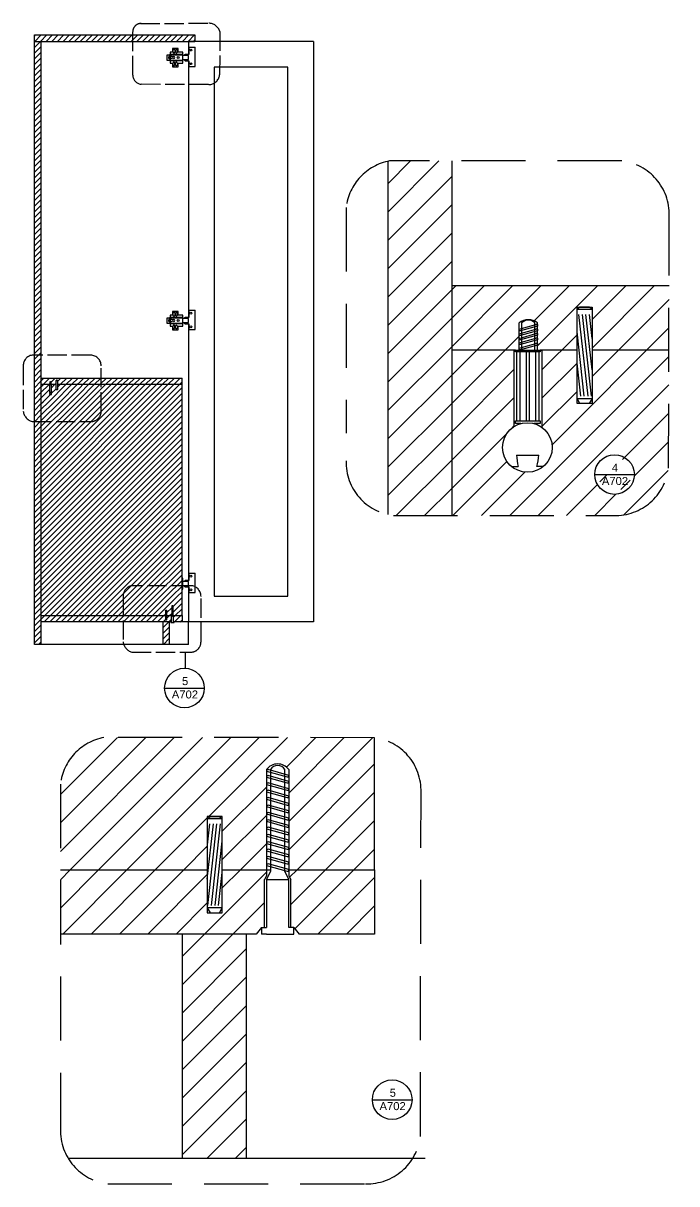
# Model space of a CAD drawing. Header units: inches. Extents: x 10 to 2647, y 15 to 1045.
# Drawn here: x 2443.7 to 2647.4, y 67.8 to 429.6 of the extents above; entities that cross this region are included whole.
import ezdxf

# ---------------------------------------------------------------- set-up
doc = ezdxf.new("R2010")
doc.units = ezdxf.units.IN
doc.header["$MEASUREMENT"] = 0
doc.linetypes.add('ACAD_ISO02W100', pattern=[15, 12, -3])
doc.linetypes.add('DASHEDX2', pattern=[1.5, 1, -0.5])
doc.styles.get("Standard").update_dxf_attribs({"font": 'Arial.ttf'})
pattern_1 = [(45, (24.66198128565202, 64.24517906175151), (-0.8838834764831843, 0.8838834764831844), [])]
pattern_2 = [(45, (1287.713551641406, 11.48157477245592), (-4.419417382415921, 4.419417382415922), [])]

msp = doc.modelspace()

# ---------------------------------------------------------------- hatches: boundary and pattern name
h = msp.add_hatch()
h.set_pattern_fill('ANSI31', color=252, scale=10)
h.set_pattern_definition(pattern_1)
h.paths.add_polyline_path([(2480.252490585716, 425.9441604634805), (2447.226431833968, 425.9441604634805), (2447.226431833968, 423.9441604634805), (2480.252490585716, 423.9441604634805)])
h = msp.add_hatch()
h.set_pattern_fill('ANSI31', color=252, scale=10)
h.set_pattern_definition(pattern_1)
h.paths.add_polyline_path([(2449.226431833968, 423.9441604634805), (2447.226431833968, 423.9441604634805), (2447.226431833968, 321.6170214257106), (2449.226431833968, 321.6170214257106)])
h = msp.add_hatch()
h.set_pattern_fill('ANSI31', color=252, scale=10)
h.set_pattern_definition(pattern_1)
h.paths.add_polyline_path([(2497.226431833968, 425.9441604634805), (2480.252490585716, 425.9441604634805), (2480.252490585716, 423.9441604634805), (2497.226431833968, 423.9441604634805)])
h = msp.add_hatch()
h.set_pattern_fill('ANSI31', color=8, scale=50)
h.set_pattern_definition(pattern_2)
h.paths.add_polyline_path([(2577.381968051649, 386.6712314282362), (2557.937887240554, 386.671231428236, 0.008478391535451449), (2557.381968051649, 386.5587407122927), (2557.381968051649, 276.443893577033, 0.02660664862851654), (2559.135133213053, 276.1430119222272), (2577.381968051649, 276.1430119222272)])
h = msp.add_hatch()
h.set_pattern_fill('ANSI31', color=8, scale=50)
h.set_pattern_definition(pattern_2)
edge = h.paths.add_edge_path()
edge.add_line((2577.381968051649, 327.716044582951), (2597.151366385797, 327.7160445829509))
edge.add_line((2597.151366385797, 327.7160445829509), (2598.257882795745, 327.7160445829509))
edge.add_line((2598.257882795745, 327.7160445829509), (2598.257882795745, 329.443407982371))
edge.add_line((2598.257882795745, 329.443407982371), (2598.257882261399, 329.443407982371))
edge.add_line((2598.257882261399, 329.443407982371), (2598.257882261399, 329.9419117720677))
edge.add_line((2598.257882261399, 329.9419117720677), (2598.257882341312, 330.8731592515474))
edge.add_line((2598.257882341312, 330.8731592515474), (2598.257882261405, 330.8731592515474))
edge.add_line((2598.257882261405, 330.8731592515474), (2598.257882261405, 331.3716630412451))
edge.add_line((2598.257882261405, 331.3716630412451), (2598.257882363018, 332.2839118589459))
edge.add_line((2598.257882363018, 332.2839118589459), (2598.257882261411, 332.2839118589459))
edge.add_line((2598.257882261411, 332.2839118589459), (2598.257882261411, 332.7824156486436))
edge.add_line((2598.257882261411, 332.7824156486436), (2598.257882405299, 333.6943209877123))
edge.add_line((2598.257882405299, 333.6943209877123), (2598.257882261417, 333.6943209877123))
edge.add_line((2598.257882261417, 333.6943209877123), (2598.257882261417, 334.19282477741))
edge.add_line((2598.257882261417, 334.19282477741), (2598.257882795745, 336.1688117531939))
edge.add_arc((2601.178492827235, 332.3844520654253), 4.78030764725963, 53.279820098707376, 127.65945336034949, ccw=False)
edge.add_line((2604.036674621221, 336.2161798786942), (2604.036674621221, 327.7160445829509))
edge.add_line((2604.036674621221, 327.7160445829509), (2604.887138445862, 327.7160445829509))
edge.add_line((2604.887138445862, 327.7160445829509), (2605.387138445862, 327.7160445829509))
edge.add_line((2605.387138445862, 327.7160445829509), (2616.36355140038, 327.7160445829509))
edge.add_line((2616.36355140038, 327.7160445829509), (2616.36355140038, 341.1073947004367))
edge.add_line((2616.36355140038, 341.1073947004367), (2621.060012405631, 341.1073947004367))
edge.add_line((2621.060012405631, 341.1073947004367), (2621.060012405631, 311.1073947004368))
edge.add_line((2621.060012405631, 311.1073947004368), (2616.36355140038, 311.1073947004368))
edge.add_line((2616.36355140038, 311.1073947004368), (2616.36355140038, 327.7160445829509))
edge.add_line((2616.36355140038, 327.7160445829509), (2605.387138445862, 327.7160445829509))
edge.add_line((2605.387138445862, 327.7160445829509), (2605.387138445862, 303.6366767352702))
edge.add_arc((2600.884733453967, 297.3507088675328), 7.732078811372084, 3.979039320256561e-13, 54.387383200875206, ccw=False)
edge.add_arc((2600.884733453967, 297.3507088675329), 7.732078811372048, -180, 0, ccw=False)
edge.add_arc((2600.884733453967, 297.3507088675329), 7.732078811372048, 123.19614847157669, 180, ccw=False)
edge.add_line((2596.651366385797, 303.8209210751352), (2596.651366385797, 327.7160445829509))
edge.add_line((2596.651366385797, 327.7160445829509), (2577.381968051649, 327.716044582951))
edge.add_line((2577.381968051649, 327.716044582951), (2577.381968051649, 276.1430119222272))
edge.add_line((2577.381968051649, 276.1430119222272), (2628.735926735082, 276.1430119222272))
edge.add_arc((2628.256179881531, 292.8617990131262), 16.72566886059584, 271.6436556705532, 353.3098871738006)
edge.add_line((2644.867959780648, 290.913269460465), (2645.030636881295, 347.716044582951))
edge.add_arc((2618.869915236755, -7694.798602490555), 8042.557194807436, 89.8136287319856, 90.18637126801443)
edge.add_line((2592.709193592215, 347.716044582951), (2577.381968051649, 347.716044582951))
edge.add_line((2577.381968051649, 347.716044582951), (2577.381968051649, 327.716044582951))
edge = h.paths.add_edge_path(flags=16)
edge.add_line((2634.227034718598, 288.8910708700718), (2621.863604232307, 288.8910708700718))
edge.add_arc((2628.045319475452, 288.9092774809693), 6.181742054470862, 180.1687491102995, 359.8312508897005)
h.paths.add_polyline_path([(2623.479451085096, 284.2942588228884), (2632.8808835544, 284.2942588228884), (2632.8808835544, 293.612341909028), (2623.479451085096, 293.612341909028)], flags=16)
h = msp.add_hatch()
h.set_pattern_fill('ANSI31', color=252, scale=10)
h.set_pattern_definition(pattern_1)
h.paths.add_polyline_path([(2449.226431833968, 321.6170214257106), (2447.226431833968, 321.6170214257106), (2447.226431833968, 311.5725717962379), (2449.226431833968, 311.5725717962379)])
h = msp.add_hatch()
h.set_pattern_fill('ANSI31', color=252, scale=10)
h.set_pattern_definition(pattern_1)
h.paths.add_polyline_path([(2461.415399438613, 318.9441593725289), (2449.226431833968, 318.9441593725289), (2449.226431833968, 316.9441593725289), (2452.019909779281, 316.9441593725289), (2452.019909779281, 317.7909994971681, -0.4275639803817677), (2452.432444789109, 317.7909994971686), (2452.432444789109, 316.9441593725289), (2452.600110662745, 316.9441593725289), (2453.950583148362, 316.9441593725289), (2453.950583148362, 318.214907495336), (2454.040910922701, 318.2832943842775), (2454.420229248887, 318.2832943842775), (2454.420229248887, 316.9441593725289), (2461.415399438613, 316.9441593725289)])
h = msp.add_hatch()
h.set_pattern_fill('ANSI31', color=252, scale=10)
h.set_pattern_definition(pattern_1)
h.paths.add_polyline_path([(2493.226431833968, 318.9441593725289), (2461.415399438613, 318.9441593725289), (2461.415399438613, 316.9441593725289), (2489.987529678636, 316.9441593725289), (2493.226431833968, 316.9441593725289)])
h = msp.add_hatch()
h.set_pattern_fill('ANSI31', color=252, scale=10)
h.set_pattern_definition(pattern_1)
h.paths.add_polyline_path([(2493.226431833968, 316.9441593725289), (2489.987529678636, 316.9441593725289), (2461.415399438613, 316.9441593725289), (2461.415399438613, 311.5725717962379), (2449.226431833968, 311.5725717962379), (2449.226431833968, 244.9441604634804), (2454.006980909128, 244.9441604634804), (2476.157256888573, 244.9441604634804), (2476.157256888573, 250.9441604634804), (2493.226431833968, 250.9441604634804)])
h = msp.add_hatch()
h.set_pattern_fill('ANSI31', color=252, scale=10)
h.set_pattern_definition(pattern_1)
h.paths.add_polyline_path([(2461.415399438613, 316.9441593725289), (2454.420229248887, 316.9441593725289), (2454.420229248887, 315.4330941346683), (2454.329096613002, 315.2832943842775), (2454.040910922701, 315.2832943842775), (2453.950583148362, 315.4330941346683), (2453.950583148362, 316.9441593725289), (2452.600110662745, 316.9441593725289), (2452.600110662745, 316.8875562408724), (2452.563003968542, 314.7406194433124), (2452.600110662745, 314.7406194433124), (2452.600110662745, 314.6539447575074), (2452.394177512811, 314.6539447575074), (2452.394177512811, 314.1369943905806), (2452.509366291848, 314.1369943905806), (2452.509366291848, 313.907625800987), (2451.918860512766, 313.907625800987), (2451.918860512766, 314.1369943905806), (2452.03239630089, 314.1369943905806), (2452.03239630089, 314.6539447575074), (2451.826533456739, 314.6539447575074), (2451.826533456739, 314.7406194433124), (2451.861635362776, 316.8875562408724), (2451.826533456739, 316.8875562408724), (2449.226431833968, 316.9441593725289), (2449.226431833968, 311.5725717962379), (2461.415399438613, 311.5725717962379)])
h = msp.add_hatch()
h.set_pattern_fill('ANSI31', color=252, scale=10)
h.set_pattern_definition(pattern_1)
h.paths.add_polyline_path([(2449.226431833968, 311.5725717962379), (2447.226431833968, 311.5725717962379), (2447.226431833968, 242.9441604634804), (2447.226431833968, 235.9441604634804), (2449.226431833968, 235.9441604634804)])
h = msp.add_hatch()
h.set_pattern_fill('ANSI31', color=252, scale=10)
h.set_pattern_definition(pattern_1)
h.paths.add_polyline_path([(2488.008681972905, 246.5391852215662), (2488.09981460879, 246.6075721105077), (2488.47832807343, 246.6075721105077), (2488.47832807343, 244.9441604634804), (2489.982224217269, 244.9441604634804), (2489.982224217269, 247.869418624946, -0.5826216680665457), (2490.423805123553, 247.8694186249468), (2490.423683474209, 244.9441604634804), (2493.226431833968, 244.9441604634804), (2493.226431833968, 250.9441604634804), (2476.157256888573, 250.9441604634804), (2476.157256888573, 244.9441604634804), (2488.008681972905, 244.9441604634804)])
h = msp.add_hatch()
h.set_pattern_fill('ANSI31', color=252, scale=10)
h.set_pattern_definition(pattern_1)
h.paths.add_polyline_path([(2490.552136976534, 242.9441604634804), (2490.711660528216, 242.9441604634804), (2493.226431833968, 242.9441604634804), (2493.226431833968, 244.9441604634804), (2490.423683474209, 244.9441604634804), (2490.423673391635, 244.7017084174634), (2490.552136976534, 244.4394259880485)])
h.paths.add_polyline_path([(2489.854235894886, 242.9441604634804), (2489.854235894886, 244.4394259880485), (2489.982224217269, 244.7017084174634), (2489.982224217269, 244.9441604634804), (2489.854235894886, 244.9441604634804), (2488.47832807343, 244.9441604634804), (2488.47832807343, 243.7573718608985), (2488.388000299091, 243.6075721105077), (2488.09981460879, 243.6075721105077), (2488.008681972905, 243.7573718608985), (2488.008681972905, 244.9441604634804), (2476.157256888573, 244.9441604634804), (2476.157256888573, 242.9441604634804)])
h.paths.add_polyline_path([(2476.157256888573, 242.9441604634804), (2476.157256888573, 244.9441604634804), (2454.006980909128, 244.9441604634804), (2449.226431833968, 244.9441604634804), (2449.226431833968, 242.9441604634804), (2453.878527406804, 242.9441604634804)])
h = msp.add_hatch()
h.set_pattern_fill('ANSI31', color=252, scale=10)
h.set_pattern_definition(pattern_1)
h.paths.add_polyline_path([(2489.226427515133, 242.9441604634804), (2487.226427515133, 242.9441604634804), (2487.226427515133, 235.9441604634804), (2489.226427515133, 235.9441604634804)])
h = msp.add_hatch()
h.set_pattern_fill('ANSI31', color=8, scale=50)
h.set_pattern_definition(pattern_2)
h.paths.add_polyline_path([(2501.077201941153, 181.6204372191842), (2501.077201941153, 182.3043061085992), (2505.773662946404, 182.3043061085992), (2505.773662946404, 165.670189638327), (2519.532741274743, 165.670189638327), (2519.53274132355, 167.0411205148345), (2519.532741160961, 167.0411205597489), (2519.532741160961, 167.5396243494493), (2519.532742387405, 196.9236853184335, -0.5055084560457695), (2526.5116122932, 196.9236863853855), (2526.511612357086, 195.1291861426791), (2526.511753203885, 195.1291472346307), (2526.511753203885, 194.6306434449298), (2526.511746994413, 193.2625357969086), (2526.511753203885, 193.2625340815808), (2526.511753203885, 192.7640302918813), (2526.511744533165, 190.9694731358929), (2526.511753203885, 190.9694707406607), (2526.511753203885, 190.4709669509644), (2526.511743787253, 188.6765602729313), (2526.511753203885, 188.6765576716458), (2526.511753203885, 188.1780538819499), (2526.511742898238, 186.383346905696), (2526.511753203885, 186.3833440588256), (2526.511753203885, 185.8848402691297), (2526.511741828051, 184.0904555997279), (2526.511753203885, 184.0904524572248), (2526.511753203885, 183.5919486675253), (2526.511740504962, 181.7972423524041), (2526.511753203885, 181.797238844406), (2526.511753203885, 181.2987350547051), (2526.51173884037, 179.5045014825339), (2526.511753203885, 179.5044975147026), (2526.511753203885, 179.0059937250067), (2526.511736662267, 177.2110952646758), (2526.511753203885, 177.2110906951571), (2526.511753203885, 176.7125869054567), (2526.511733716405, 174.9178824656325), (2526.511753203885, 174.9178770823378), (2526.511753203885, 174.4193732926374), (2526.511729490443, 172.6246485527949), (2526.511753203885, 172.6246420021048), (2526.511753203885, 172.1261382124035), (2526.511722929674, 170.3317158287369), (2526.511753203885, 170.3317074656753), (2526.511753203885, 169.8332036759744), (2526.511711324212, 168.038119008392), (2526.511753203885, 168.0381074393941), (2526.511753203885, 167.5396036496978), (2526.511685355726, 165.7451046694763), (2526.511751977437, 165.7450862656447), (2526.511751977437, 165.670189638327), (2553.254700551778, 165.670189638327), (2553.254700551778, 206.8804514100528), (2468.872665875177, 206.9197825848428, 0.3289864953921473), (2455.299670757267, 192.4210088361181), (2455.299670389278, 165.670189638327), (2501.077201941153, 165.670189638327)])
h = msp.add_hatch()
h.set_pattern_fill('ANSI31', color=8, scale=50)
h.set_pattern_definition(pattern_2)
h.paths.add_polyline_path([(2513.254657363425, 145.6701896383266), (2493.254657363425, 145.6701896383266), (2493.254657363425, 75.67018963832703), (2513.254657363425, 75.67018963832703)])
h.paths.add_polyline_path([(2501.077201941153, 165.670189638327), (2455.299670389278, 165.670189638327), (2455.299670114155, 145.6701896383267), (2516.328427197138, 145.6701896383266), (2517.937366105946, 147.6711029361173), (2518.937366105946, 147.6711029361173), (2518.937367199768, 162.6237589759835), (2519.532741209723, 163.8438401430373), (2519.532741274743, 165.670189638327), (2505.773662946404, 165.670189638327), (2505.773662946404, 152.3043061085991), (2501.077201941153, 152.3043061085991)])
h.paths.add_polyline_path([(2553.254700551778, 165.670189638327), (2526.511751977437, 165.670189638327), (2526.511751977437, 165.2465824759475), (2526.511613470882, 163.8438404310736), (2527.106986940637, 162.6237603710339), (2527.106986940637, 147.6711029361172), (2528.10698749426, 147.6711029361173), (2529.715926403068, 145.6701896383266), (2553.254700551778, 145.670189638327)])

# ---------------------------------------------------------------- linework, layer by layer
at = {"color": 2}
for p, q in [((2447.226431833968, 235.9441604634804), (2447.226431833968, 425.9441604634805)), ((2447.226431833968, 425.9441604634805), (2497.226431833968, 425.9441604634805)), ((2447.226431833968, 423.9441604634805), (2497.226431833968, 423.9441604634805)), ((2447.226431833968, 242.9441604634804), (2447.226431833968, 423.9441604634805)), ((2449.226431833968, 423.9441604634805), (2449.226431833968, 235.9441604634804)), ((2495.226431833968, 423.9441604634805), (2495.226431833968, 419.8695079793427)), ((2534.226431833968, 423.9441604634805), (2495.226431833968, 423.9441604634805)), ((2497.226431833968, 425.9441604634805), (2497.226431833968, 423.9441604634805)), ((2534.226431833968, 423.9441604634805), (2534.226431833968, 242.9441604634804)), ((2495.226431833968, 417.8695079793428), (2495.226431833968, 337.8695079793428)), ((2617.266829143774, 341.1073947004367), (2616.36355140038, 340.4235258110215)), ((2616.36355140038, 340.4235258110215), (2621.060012405631, 340.4235258110222)), ((2616.36355140038, 312.6053922043447), (2616.36355140038, 340.4235258110215)), ((2620.148686046783, 341.1073947004367), (2617.266829143774, 341.1073947004367)), ((2621.060012405631, 340.4235258110215), (2620.148686046783, 341.1073947004367)), ((2621.060012405631, 340.4235258110215), (2621.060012405631, 312.6053922043447)), ((2495.226431833968, 335.8695079793428), (2495.226431833968, 255.8695079793426)), ((2599.085129611216, 336.1844458293495), (2599.085129611216, 327.7160445829509)), ((2603.210479709493, 327.7160445829509), (2603.210479709493, 336.1844458293495)), ((2449.226431833968, 318.9441593725289), (2493.226431833968, 318.9441593725289)), ((2493.226431833968, 244.9441604634804), (2493.226431833968, 318.9441593725289)), ((2452.019909779281, 316.9441593725289), (2449.226431833968, 316.9441593725289)), ((2453.950583148362, 316.9441593725289), (2452.432444789108, 316.9441593725289)), ((2489.987529678636, 316.9441593725289), (2454.420229248887, 316.9441593725289)), ((2493.226431833968, 316.9441593725289), (2489.987529678636, 316.9441593725289)), ((2617.266829143774, 311.1073947004367), (2616.36355140038, 312.6053922043447)), ((2616.36355140038, 312.6053922043447), (2621.060012405631, 312.6053922043447)), ((2621.060012405631, 312.6053922043447), (2620.148686046783, 311.1073947004367)), ((2620.976521734998, 312.468153974599), (2620.961197915577, 312.6053922043447)), ((2620.148686046783, 311.1073947004367), (2617.266829143774, 311.1073947004367)), ((2597.151366385797, 304.8138984327357), (2597.151366385797, 305.6806452907863)), ((2597.151366385797, 305.6806452907863), (2604.887138445862, 305.6806452907863)), ((2598.863386314281, 304.8138984327357), (2597.151366385797, 304.8138984327357)), ((2604.887138445862, 304.8138984327357), (2602.906080593653, 304.8138984327357)), ((2604.887138445862, 305.6806452907863), (2604.887138445862, 304.8138984327357)), ((2597.459255618345, 295.0026389465916), (2604.477541293304, 295.0026389465916)), ((2595.95465263803, 291.3942547299103), (2597.95465263803, 291.3942547299103)), ((2605.814814269904, 291.3942547299103), (2603.814814269904, 291.3942547299103)), ((2495.226431833968, 253.8695079793426), (2495.226431833968, 242.9441604634804)), ((2449.226431833968, 244.9441604634804), (2454.006980909128, 244.9441604634804)), ((2453.878527406804, 242.9441604634804), (2449.226431833968, 242.9441604634804)), ((2489.854235894886, 242.9441604634804), (2453.878527406804, 242.9441604634804)), ((2454.006980909128, 244.9441604634804), (2488.008681972905, 244.9441604634804)), ((2487.226427515133, 242.9441604634804), (2487.226427515133, 235.9441604634804)), ((2488.47832807343, 244.9441604634804), (2489.854235894886, 244.9441604634804)), ((2489.226427515133, 242.9441604634804), (2489.226427515133, 235.9441604634804)), ((2490.423683474209, 244.9441604634804), (2493.226431833968, 244.9441604634804)), ((2495.226431833968, 242.9441604634804), (2490.552136976534, 242.9441604634804)), ((2493.226431833968, 244.9441604634804), (2493.226431833968, 242.9441604634804)), ((2534.226431833968, 242.9441604634804), (2495.226431833968, 242.9441604634804)), ((2495.226431833968, 235.9441604634804), (2495.226431833968, 242.9441604634804)), ((2495.226431833968, 235.9441604634804), (2447.226431833968, 235.9441604634804)), ((2519.532742387405, 196.9236853184339), (2519.532741209723, 163.8438401430373)), ((2520.812624384785, 196.9236845507704), (2520.812624384785, 165.2465824759475)), ((2525.227116128451, 165.2465824759475), (2525.228433447631, 196.9236845507749)), ((2526.5116122932, 196.9236856064703), (2526.511613470882, 163.8438404310736)), ((2501.077201941153, 181.6204372191842), (2501.988528300001, 182.3043061085992)), ((2505.773662946404, 181.6204372191842), (2501.077201941153, 181.6204372191847)), ((2501.077201941153, 181.6204372191842), (2501.077201941153, 153.8023036125069)), ((2501.988528300001, 182.3043061085992), (2504.870385203011, 182.3043061085992)), ((2504.870385203011, 182.3043061085992), (2505.773662946404, 181.6204372191842)), ((2505.773662946404, 153.8023036125069), (2505.773662946404, 181.6204372191842)), ((2519.532741209723, 163.8438401430373), (2518.937367199768, 162.6237589759835)), ((2520.812624384785, 165.2465824759475), (2519.532741160961, 162.6237581817987)), ((2526.511751977437, 162.6237581817987), (2525.227116128451, 165.2465824759475)), ((2526.511613470882, 163.8438404310736), (2527.106987480837, 162.6237592640198)), ((2518.937366105946, 147.6711029361173), (2518.937367199768, 162.6237589759835)), ((2519.532741160961, 162.6237581817987), (2519.532741160961, 147.6711029361173)), ((2519.532741160961, 162.6237581817987), (2526.511751977437, 162.6237581817987)), ((2526.511751977437, 147.6711029361173), (2526.511751977437, 162.6237581817987)), ((2527.106986940637, 147.6711040030692), (2527.106986940637, 162.6237603710337)), ((2501.077201941153, 153.8023036125069), (2501.988528300001, 152.3043061085992)), ((2505.773662946404, 153.8023036125069), (2501.077201941153, 153.8023036125069)), ((2501.160692611787, 153.6650653827615), (2501.176016431206, 153.8023036125069)), ((2501.988528300001, 152.3043061085992), (2504.870385203011, 152.3043061085992)), ((2504.870385203011, 152.3043061085992), (2505.773662946404, 153.8023036125069)), ((2517.937366105946, 147.6711029361173), (2517.937366105946, 145.6701896383266)), ((2517.937366105946, 147.6711029361173), (2519.532741160961, 147.6711029361173)), ((2517.937366105946, 147.6711029361173), (2518.937366105946, 147.6711029361173)), ((2519.532741160961, 145.6701896383266), (2517.937366105946, 145.6701896383266)), ((2519.532741160961, 145.6701896383266), (2528.10698749426, 145.6701896383266)), ((2528.10698749426, 147.6711029361173), (2526.511751977437, 147.6711029361172)), ((2528.10698749426, 145.6701896383266), (2528.10698749426, 147.6711029361173))]:
    msp.add_line(p, q, dxfattribs=at)
at = {"color": 6}
for p, q in [((2495.289000386054, 419.8695079793428), (2494.180493817087, 419.8695079793428)), ((2495.289000386054, 422.1347761414804), (2495.289000386054, 419.8695079793428)), ((2495.289000386054, 422.1347761414804), (2497.289000386054, 422.1347761414804)), ((2497.289000386054, 416.1347761414804), (2497.289000386054, 422.1347761414804)), ((2493.498309164824, 419.6347761414804), (2488.498309164824, 419.6347761414804)), ((2488.498309164824, 419.6347761414804), (2488.498309164824, 418.1347761414804)), ((2488.498309164824, 418.1347761414804), (2493.498309164824, 418.1347761414804)), ((2493.498309164824, 419.6347761414804), (2493.498309164824, 419.524566992939)), ((2495.23329175623, 419.524566992939), (2493.498309164824, 419.524566992939)), ((2493.498309164824, 418.2755896186572), (2495.23329175623, 418.2755896186572)), ((2493.498309164824, 418.2755896186572), (2493.498309164824, 418.1347761414804)), ((2494.180493817087, 417.8695079793428), (2495.289000386054, 417.8695079793428)), ((2495.23329175623, 418.2755896186572), (2495.23329175623, 419.524566992939)), ((2495.289000386054, 417.8695079793427), (2495.289000386054, 416.1347761414804)), ((2495.289000386054, 416.1347761414804), (2497.289000386054, 416.1347761414804)), ((2495.289000386054, 340.1347761414804), (2495.289000386054, 337.8695079793428)), ((2495.289000386054, 340.1347761414804), (2497.289000386054, 340.1347761414804)), ((2497.289000386054, 334.1347761414804), (2497.289000386054, 340.1347761414804)), ((2493.498309164824, 337.6347761414804), (2488.498309164824, 337.6347761414804)), ((2488.498309164824, 337.6347761414804), (2488.498309164824, 336.1347761414804)), ((2493.498309164824, 337.6347761414804), (2493.498309164824, 337.524566992939)), ((2495.23329175623, 337.524566992939), (2493.498309164824, 337.524566992939)), ((2495.289000386054, 337.8695079793428), (2494.180493817087, 337.8695079793428)), ((2495.23329175623, 336.2755896186572), (2495.23329175623, 337.524566992939)), ((2488.498309164824, 336.1347761414804), (2493.498309164824, 336.1347761414804)), ((2493.498309164824, 336.2755896186572), (2495.23329175623, 336.2755896186572)), ((2493.498309164824, 336.2755896186572), (2493.498309164824, 336.1347761414804)), ((2494.180493817087, 335.8695079793428), (2495.289000386054, 335.8695079793428)), ((2495.289000386054, 335.8695079793427), (2495.289000386054, 334.1347761414804)), ((2495.289000386054, 334.1347761414804), (2497.289000386054, 334.1347761414804)), ((2495.289000386054, 258.1347761414803), (2495.289000386054, 255.8695079793428)), ((2495.289000386054, 258.1347761414803), (2497.289000386054, 258.1347761414803)), ((2497.289000386054, 252.1347761414803), (2497.289000386054, 258.1347761414803)), ((2493.498309164824, 255.6347761414803), (2493.452685953852, 255.6347761414803)), ((2493.452685953852, 254.1347761414803), (2493.498309164824, 254.1347761414803)), ((2493.498309164824, 255.6347761414803), (2493.498309164824, 255.524566992939)), ((2495.23329175623, 255.524566992939), (2493.498309164824, 255.524566992939)), ((2493.498309164824, 254.2755896186571), (2495.23329175623, 254.2755896186571)), ((2493.498309164824, 254.2755896186571), (2493.498309164824, 254.1347761414803)), ((2495.289000386054, 255.8695079793428), (2494.180493817087, 255.8695079793428)), ((2494.180493817087, 253.8695079793428), (2495.289000386054, 253.8695079793428)), ((2495.23329175623, 254.2755896186571), (2495.23329175623, 255.524566992939)), ((2495.289000386054, 253.8695079793426), (2495.289000386054, 252.1347761414803)), ((2495.289000386054, 252.1347761414803), (2497.289000386054, 252.1347761414803))]:
    msp.add_line(p, q, dxfattribs=at)
at = {"color": 1}
for p, q in [((2557.381968051649, 386.5587407122927), (2557.381968051649, 276.443893577033)), ((2577.381968051649, 276.1430119222271), (2577.381968051649, 386.6712314282366)), ((2645.019450232084, 347.716044582951), (2577.381968051649, 347.716044582951)), ((2597.151366385797, 327.7160445829509), (2577.381968051649, 327.716044582951)), ((2616.36355140038, 327.7160445829509), (2604.887138445862, 327.7160445829509)), ((2644.966111129862, 327.7160445829509), (2621.060012405631, 327.7160445829508)), ((2553.254700551778, 165.670189638327), (2553.254700551778, 206.8804514100528)), ((2455.299670389278, 165.670189638327), (2501.077201941146, 165.670189638327)), ((2505.773662946403, 165.670189638327), (2520.812624384785, 165.670189638327)), ((2525.227133744514, 165.670189638327), (2525.227216954187, 165.670189638327)), ((2526.511751977437, 165.670189638327), (2553.254700551778, 165.670189638327)), ((2553.254700551778, 165.670189638327), (2553.254700551778, 145.670189638327)), ((2516.328427197138, 145.6701896383266), (2455.299670114155, 145.6701896383267)), ((2493.254657363425, 145.670189638327), (2493.254657363425, 75.67018963832703)), ((2513.254657363425, 145.670189638327), (2513.254657363425, 75.67018963832703)), ((2517.937366105946, 147.6711029361173), (2516.328427197138, 145.6701896383266)), ((2528.10698749426, 147.6711029361173), (2529.715926403068, 145.6701896383266)), ((2553.254700551778, 145.670189638327), (2529.715926403068, 145.6701896383266)), ((2568.986004084831, 75.67018963832703), (2457.763142788159, 75.67018963832703))]:
    msp.add_line(p, q, dxfattribs=at)
at = {"color": 4, "linetype": 'DASHEDX2', "ltscale": 20}
for p, q in [((2630.307502093877, 386.6712314282366), (2557.937887240554, 386.671231428236)), ((2544.364892122645, 372.1724576795113), (2544.364891597671, 301.7646216720916)), ((2644.867959780648, 290.9132694604649), (2645.077759632115, 369.579704675571)), ((2559.135133213053, 276.1430119222272), (2628.735926735081, 276.1430119222272)), ((2553.254700551778, 206.8804514100528), (2468.872665875177, 206.9197825848428)), ((2455.299670757267, 192.421008836118), (2455.299669278165, 84.8983096860392)), ((2567.503944882871, 82.56857820158649), (2567.714739734239, 189.8282558321777)), ((2470.069911847676, 67.80678468918299), (2550.413413130107, 67.80678468918293))]:
    msp.add_line(p, q, dxfattribs=at)
at = {"color": 7}
for p, q in [((2616.36355140038, 311.1073947004368), (2616.36355140038, 341.1073947004367)), ((2616.36355140038, 341.1073947004367), (2617.266829143774, 341.1073947004367)), ((2617.266829143774, 341.1073947004367), (2621.060012405631, 341.1073947004367)), ((2621.060012405631, 341.1073947004367), (2621.060012405631, 311.1073947004368)), ((2619.780388984151, 313.3848991483976), (2616.944088840063, 338.7864521241399)), ((2620.874159313651, 313.3848991483976), (2618.037859169563, 338.786452124141)), ((2621.060012405631, 321.5207271063584), (2619.132146876997, 338.786452124141)), ((2621.060012405631, 331.3163987760233), (2620.225917206497, 338.7864521241399)), ((2598.257882261417, 334.19282477741), (2603.553875610204, 335.6558098614665)), ((2598.257882261411, 332.7824156486436), (2603.553875610196, 334.2454007327001)), ((2598.257882261417, 333.6943209877123), (2598.257882261417, 334.19282477741)), ((2598.740680738107, 333.6943209877123), (2598.257882261417, 333.6943209877123)), ((2598.257882795745, 327.7160445829509), (2598.257882795745, 336.168811753194)), ((2604.036674086893, 335.1573060717679), (2598.740680738107, 333.6943209877123)), ((2604.036674086889, 333.7468969430016), (2598.740680738102, 332.2839118589459)), ((2604.036674086893, 335.6558098614665), (2603.553875610204, 335.6558098614665)), ((2604.036674086889, 334.2454007327001), (2603.553875610196, 334.2454007327001)), ((2604.036674086893, 335.6558098614665), (2604.036674086893, 335.1573060717679)), ((2604.036674086889, 334.2454007327001), (2604.036674086889, 333.7468969430016)), ((2604.036674621221, 327.7160445829509), (2604.036674621221, 336.2161771713928)), ((2618.601321712528, 313.3848991483976), (2616.36355140038, 333.4260930432028)), ((2598.257882261405, 331.3716630412451), (2603.553875610193, 332.8346481253016)), ((2598.257882261411, 332.2839118589459), (2598.257882261411, 332.7824156486436)), ((2598.740680738102, 332.2839118589459), (2598.257882261411, 332.2839118589459)), ((2598.257882261399, 329.9419117720677), (2603.553875610186, 331.4048968561252)), ((2598.257882261405, 330.8731592515474), (2598.257882261405, 331.3716630412451)), ((2598.740680738093, 330.8731592515474), (2598.257882261405, 330.8731592515474)), ((2598.257882261399, 329.443407982371), (2598.257882261399, 329.9419117720677)), ((2598.740680738086, 329.443407982371), (2598.257882261399, 329.443407982371)), ((2598.257882795745, 328.3313842931598), (2603.553876144532, 329.7943693772164)), ((2604.036674086882, 332.3361443356048), (2598.740680738093, 330.8731592515474)), ((2604.036674086874, 330.9063930664257), (2598.740680738086, 329.443407982371)), ((2604.036674621221, 329.2958655875178), (2598.740681272435, 327.8328805034621)), ((2604.036674086882, 332.8346481253016), (2603.553875610193, 332.8346481253016)), ((2604.036674086874, 331.4048968561252), (2603.553875610186, 331.4048968561252)), ((2604.036674621221, 329.7943693772164), (2603.553876144532, 329.7943693772164)), ((2604.036674086882, 332.8346481253016), (2604.036674086882, 332.3361443356048)), ((2604.036674086874, 331.4048968561252), (2604.036674086874, 330.9063930664257)), ((2604.036674621221, 329.7943693772164), (2604.036674621221, 329.2958655875178)), ((2596.651366385797, 327.7160445829509), (2596.651366385797, 303.8209210751352)), ((2596.651366385797, 327.7160445829509), (2598.257882795745, 327.7160445829509)), ((2598.257882795745, 327.8328805034621), (2598.257882795745, 328.3313842931598)), ((2598.740681272435, 327.8328805034621), (2598.257882795745, 327.8328805034621)), ((2604.036674621221, 327.7160445829509), (2604.887138445862, 327.7160445829509)), ((2604.887138445862, 327.7160445829509), (2605.387138445862, 327.7160445829509)), ((2605.387138445862, 327.7160445829509), (2605.387138445862, 303.6366767352702)), ((2617.508068760959, 313.3848991483976), (2616.36355140038, 323.6350549462556)), ((2621.060012405631, 311.1073947004368), (2616.36355140038, 311.1073947004368)), ((2519.532742387405, 196.9236853184339), (2519.532742387405, 196.4251815287367)), ((2519.532742387405, 196.9236853184339), (2520.015540864098, 196.9236853184339)), ((2519.532742387405, 196.4251815287367), (2526.028954727192, 194.6306434449298)), ((2526.511753203885, 195.1291472346307), (2520.015540864098, 196.9236853184339)), ((2519.532742387405, 195.0570721653845), (2519.532742387405, 194.5585683756872)), ((2519.532742387405, 195.0570721653845), (2520.015540864098, 195.0570721653845)), ((2519.532742387405, 194.5585683756872), (2526.028954727192, 192.7640302918813)), ((2519.532742387405, 192.7640088244653), (2519.532742387405, 192.265505034769)), ((2519.532742387405, 192.7640088244653), (2520.015540864098, 192.7640088244653)), ((2519.532742387405, 192.265505034769), (2526.028954727192, 190.4709669509644)), ((2526.511753203885, 193.2625340815808), (2520.015540864098, 195.0570721653845)), ((2526.511753203885, 190.9694707406607), (2520.015540864098, 192.7640088244653)), ((2526.028954727192, 194.6306434449298), (2526.511753203885, 194.6306434449298)), ((2526.028954727192, 192.7640302918813), (2526.511753203885, 192.7640302918813)), ((2526.511753203885, 194.6306434449298), (2526.511753203885, 195.1291472346307)), ((2526.511753203885, 192.7640302918813), (2526.511753203885, 193.2625340815808)), ((2519.532742387405, 190.4710957554503), (2519.532742387405, 189.9725919657508)), ((2519.532742387405, 190.4710957554503), (2520.015540864098, 190.4710957554503)), ((2519.532742387405, 189.9725919657508), (2526.028954727192, 188.1780538819499)), ((2519.532742387405, 188.1778821426329), (2519.532742387405, 187.679378352932)), ((2519.532742387405, 188.1778821426329), (2520.015540864098, 188.1778821426329)), ((2526.511753203885, 188.6765576716458), (2520.015540864098, 190.4710957554503)), ((2526.511753203885, 186.3833440588256), (2520.015540864098, 188.1778821426329)), ((2526.028954727192, 190.4709669509644), (2526.511753203885, 190.4709669509644)), ((2526.028954727192, 188.1780538819499), (2526.511753203885, 188.1780538819499)), ((2526.511753203885, 190.4709669509644), (2526.511753203885, 190.9694707406607)), ((2526.511753203885, 188.1780538819499), (2526.511753203885, 188.6765576716458)), ((2519.532742387405, 187.679378352932), (2526.028954727192, 185.8848402691297)), ((2519.532742387405, 185.8849905410285), (2519.532742387405, 185.3864867513299)), ((2519.532742387405, 185.8849905410285), (2520.015540864098, 185.8849905410285)), ((2519.532742387405, 185.3864867513299), (2526.028954727192, 183.5919486675253)), ((2526.511753203885, 184.0904524572248), (2520.015540864098, 185.8849905410285)), ((2526.028954727192, 185.8848402691297), (2526.511753203885, 185.8848402691297)), ((2526.511753203885, 185.8848402691297), (2526.511753203885, 186.3833440588256)), ((2505.773662946404, 182.3043061085992), (2501.077201941153, 182.3043061085992)), ((2501.077201941153, 182.3043061085992), (2501.077201941154, 181.6204372191847)), ((2501.077201941153, 181.6204372191842), (2501.077201941153, 152.3043061085991)), ((2505.773662946404, 152.3043061085991), (2505.773662946404, 182.3043061085992)), ((2519.532742387405, 183.5917769282119), (2519.532742387405, 183.0932731385133)), ((2519.532742387405, 183.5917769282119), (2520.015540864098, 183.5917769282119)), ((2519.532742387405, 183.0932731385133), (2526.028954727192, 181.2987350547051)), ((2519.532742387405, 181.2990355985099), (2519.532742387405, 180.8005318088122)), ((2519.532742387405, 181.2990355985099), (2520.015540864098, 181.2990355985099)), ((2526.511753203885, 181.797238844406), (2520.015540864098, 183.5917769282119)), ((2526.511753203885, 179.5044975147026), (2520.015540864098, 181.2990355985099)), ((2526.028954727192, 183.5919486675253), (2526.511753203885, 183.5919486675253)), ((2526.028954727192, 181.2987350547051), (2526.511753203885, 181.2987350547051)), ((2526.511753203885, 183.5919486675253), (2526.511753203885, 184.0904524572248)), ((2526.511753203885, 181.2987350547051), (2526.511753203885, 181.797238844406)), ((2501.077201941153, 172.5133101841857), (2501.911297140287, 179.9833635323021)), ((2501.077201941153, 162.7176385145208), (2503.005067469788, 179.9833635323035)), ((2501.263055033133, 154.58181055656), (2504.099355177222, 179.9833635323035)), ((2502.356825362634, 154.58181055656), (2505.193125506722, 179.9833635323021)), ((2519.532742387405, 180.8005318088122), (2526.028954727192, 179.0059937250067)), ((2519.532742387405, 179.0056287789594), (2519.532742387405, 178.5071249892622)), ((2519.532742387405, 179.0056287789594), (2520.015540864098, 179.0056287789594)), ((2519.532742387405, 178.5071249892622), (2526.028954727192, 176.7125869054567)), ((2526.511753203885, 177.2110906951571), (2520.015540864098, 179.0056287789594)), ((2526.028954727192, 179.0059937250067), (2526.511753203885, 179.0059937250067)), ((2526.511753203885, 179.0059937250067), (2526.511753203885, 179.5044975147026)), ((2503.535892634257, 154.58181055656), (2505.773662946404, 174.623004451365)), ((2519.532742387405, 176.7124151661415), (2519.532742387405, 176.2139113764429)), ((2519.532742387405, 176.7124151661415), (2520.015540864098, 176.7124151661415)), ((2519.532742387405, 176.2139113764429), (2526.028954727192, 174.4193732926374)), ((2519.532742387405, 174.4191800859085), (2519.532742387405, 173.9206762962113)), ((2519.532742387405, 174.4191800859085), (2520.015540864098, 174.4191800859085)), ((2519.532742387405, 173.9206762962113), (2526.028954727192, 172.1261382124035)), ((2526.511753203885, 174.9178770823378), (2520.015540864098, 176.7124151661415)), ((2526.511753203885, 172.6246420021048), (2520.015540864098, 174.4191800859085)), ((2526.028954727192, 176.7125869054567), (2526.511753203885, 176.7125869054567)), ((2526.028954727192, 174.4193732926374), (2526.511753203885, 174.4193732926374)), ((2526.511753203885, 176.7125869054567), (2526.511753203885, 177.2110906951571)), ((2526.511753203885, 174.4193732926374), (2526.511753203885, 174.9178770823378)), ((2519.532742387405, 172.1262455494767), (2519.532742387405, 171.6277417597803)), ((2519.532742387405, 172.1262455494767), (2520.015540864098, 172.1262455494767)), ((2519.532742387405, 171.6277417597803), (2526.028954727192, 169.8332036759744)), ((2526.511753203885, 170.3317074656753), (2520.015540864098, 172.1262455494767)), ((2526.028954727192, 172.1261382124035), (2526.511753203885, 172.1261382124035)), ((2526.511753203885, 172.1261382124035), (2526.511753203885, 172.6246420021048)), ((2526.511753203885, 169.8332036759744), (2526.511753203885, 170.3317074656753)), ((2519.532741160961, 167.5396243494493), (2519.532741160961, 167.0411205597489)), ((2519.532741160961, 167.5396243494493), (2520.015539637653, 167.5396243494493)), ((2519.532741160961, 167.0411205597489), (2526.02895350075, 165.2465824759475)), ((2519.532742387405, 169.8326455231987), (2519.532742387405, 169.3341417335001)), ((2519.532742387405, 169.8326455231987), (2520.015540864098, 169.8326455231987)), ((2519.532742387405, 169.3341417335001), (2526.028954727192, 167.5396036496978)), ((2526.511751977437, 165.7450862656447), (2520.015539637653, 167.5396243494493)), ((2526.511753203885, 168.0381074393941), (2520.015540864098, 169.8326455231987)), ((2526.028954727192, 169.8332036759744), (2526.511753203885, 169.8332036759744)), ((2526.028954727192, 167.5396036496978), (2526.511753203885, 167.5396036496978)), ((2526.511753203885, 167.5396036496978), (2526.511753203885, 168.0381074393941)), ((2504.629145585825, 154.58181055656), (2505.773662946404, 164.8319663544181)), ((2526.02895350075, 165.2465824759475), (2526.511751977437, 165.2465824759475)), ((2526.511751977437, 165.2465824759475), (2526.511751977437, 165.7450862656447)), ((2501.077201941153, 152.3043061085991), (2505.773662946404, 152.3043061085991))]:
    msp.add_line(p, q, dxfattribs=at)
at = {"color": 252}
for p, q in [((2452.019909779281, 317.7909994971686), (2452.019909779281, 316.9441593725289)), ((2452.432444789109, 316.9441593725289), (2452.432444789109, 317.7909994971686)), ((2454.040910922701, 318.2832943842775), (2453.950583148362, 318.214907495336)), ((2453.950583148362, 318.214907495336), (2454.420229248887, 318.214907495336)), ((2453.950583148362, 315.4330941346683), (2453.950583148362, 318.214907495336)), ((2454.040910922701, 315.2832943842775), (2453.950583148362, 315.4330941346683)), ((2454.329096613002, 318.2832943842775), (2454.040910922701, 318.2832943842775)), ((2454.329096613002, 315.2832943842775), (2454.040910922701, 315.2832943842775)), ((2454.420229248887, 318.214907495336), (2454.329096613002, 318.2832943842775)), ((2454.420229248887, 315.4330941346683), (2454.329096613002, 315.2832943842775)), ((2454.411880181823, 315.4193703116937), (2454.410347799881, 315.4330941346683)), ((2454.410347799881, 315.4330941346683), (2454.420229248887, 315.4330941346683)), ((2454.420229248887, 318.214907495336), (2454.420229248887, 315.4330941346683)), ((2451.826533456739, 314.6539447575074), (2451.826533456739, 314.7406194433124)), ((2451.826533456739, 314.7406194433124), (2451.861635362776, 314.7406194433124)), ((2452.03239630089, 314.6539447575074), (2451.826533456739, 314.6539447575074)), ((2452.600110662745, 314.6539447575074), (2452.394177512811, 314.6539447575074)), ((2452.563003968542, 314.7406194433124), (2452.600110662745, 314.7406194433124)), ((2452.600110662745, 314.7406194433124), (2452.600110662745, 314.6539447575074)), ((2488.008681972905, 246.5391852215662), (2488.09981460879, 246.6075721105077)), ((2488.008681972905, 246.5391852215662), (2488.008681972905, 243.7573718608985)), ((2488.09981460879, 246.6075721105077), (2488.388000299091, 246.6075721105077)), ((2488.388000299091, 246.6075721105077), (2488.47832807343, 246.5391852215662)), ((2488.47832807343, 243.7573718608985), (2488.47832807343, 246.5391852215662)), ((2489.982224217269, 247.8694186249457), (2489.982224217269, 244.7017084174634)), ((2490.423673391635, 244.7017084174634), (2490.423805123553, 247.8694186249461)), ((2488.008681972905, 243.7573718608985), (2488.09981460879, 243.6075721105077)), ((2488.017031039969, 243.7436480379239), (2488.018563421911, 243.7573718608985)), ((2488.09981460879, 243.6075721105077), (2488.388000299091, 243.6075721105077)), ((2488.388000299091, 243.6075721105077), (2488.47832807343, 243.7573718608985)), ((2489.854235894886, 242.9441604634804), (2489.694698389384, 242.9441604634804)), ((2489.694698389384, 242.9441604634804), (2489.694698389384, 242.7440691337013)), ((2489.854235894886, 242.9441604634804), (2489.694698389384, 242.9441604634804)), ((2489.694698389384, 242.9441604634804), (2489.694698389384, 242.7440691337013)), ((2489.694698389384, 242.7440691337013), (2490.711660528216, 242.7440691337013)), ((2489.694698389384, 242.7440691337013), (2490.711660528216, 242.7440691337013)), ((2489.854235894886, 244.9441604634804), (2489.982224217269, 244.9441604634804)), ((2489.982224217269, 244.7017084174634), (2489.854235894886, 244.4394259880485)), ((2489.854235894886, 244.4394259880485), (2489.854235894886, 242.9441604634804)), ((2490.552136976534, 244.4394259880485), (2490.423673391635, 244.7017084174634)), ((2490.552136976534, 242.9441604634804), (2490.552136976534, 244.4394259880485)), ((2490.711660528216, 242.9441604634804), (2490.552136976534, 242.9441604634804)), ((2490.711660528216, 242.9441604634804), (2490.552136976533, 242.9441604634804)), ((2490.711660528216, 242.7440691337013), (2490.711660528216, 242.9441604634804)), ((2490.711660528216, 242.7440691337013), (2490.711660528216, 242.9441604634804))]:
    msp.add_line(p, q, dxfattribs=at)
at = {"color": 4}
for p, q in [((2621.863604232307, 288.8910708700718), (2634.227034718597, 288.8910708700718)), ((2494.230868941896, 233.5430171222211), (2494.230868941896, 228.5247801773855)), ((2487.791084191733, 222.3302206816884), (2500.154514678023, 222.3302206816884)), ((2552.543936350088, 93.99652158737075), (2564.907366836378, 93.99652158737075))]:
    msp.add_line(p, q, dxfattribs=at)
at = {"color": 4, "linetype": 'ACAD_ISO02W100', "ltscale": 0.5}
for points in [[(2477.867894631406, 413.4489824914712), (2477.867894631406, 427.0308138920186)], [(2480.265763509968, 429.5128965167755), (2501.522967189578, 429.616919812531)], [(2504.991610651529, 427.0558078205347), (2504.925009851669, 413.4739764199896)], [(2501.491519482531, 410.4755981789071), (2480.422458189244, 410.5722079905349)], [(2464.800983978424, 326.1380481870099), (2446.447691456292, 326.1380481870099)], [(2443.703116746854, 322.8213995856739), (2443.703116746854, 308.6542184354637)], [(2468.014573158983, 308.62696675628), (2468.014573158983, 322.8213995856739)], [(2446.447691456291, 305.4269745281961), (2464.800983978421, 305.4269745281961)], [(2495.912554957175, 254.2540928029499), (2477.559262435041, 254.2540928029499)], [(2474.814687725603, 250.9374442016138), (2474.814687725603, 236.7702630514037)], [(2499.126144137733, 236.7430113722199), (2499.126144137733, 250.9374442016138)], [(2477.55926243504, 233.5430191441361), (2495.912554957171, 233.5430191441361)]]:
    msp.add_lwpolyline(points, dxfattribs=at)
at = {"color": 6}
for points in [[(2490.212906767088, 420.6175431933697), (2489.558785516488, 420.6175431933697), (2489.558785516488, 417.13829405461), (2490.212906767088, 417.13829405461)], [(2493.452685953852, 417.9252033959287), (2489.558785516488, 417.9252033959287), (2489.558785516488, 419.9437015651546), (2493.452685953852, 419.9437015651546)], [(2491.966073646185, 420.6175431933697), (2491.966073646185, 421.7797975467251), (2490.212906767088, 421.7797975467251), (2490.212906767088, 420.6175431933697)], [(2490.44771272731, 420.539641303656), (2490.44771272731, 421.2910157632109)], [(2490.922493313028, 421.2910157632109), (2490.922493313028, 420.539641303656)], [(2491.237276431994, 420.5312337608252), (2491.237276431994, 421.28260822038)], [(2491.712057017712, 421.28260822038), (2491.712057017712, 420.5312337608252)], [(2491.966073646184, 417.13829405461), (2493.452685953852, 417.13829405461), (2493.452685953852, 420.6175431933697), (2491.966073646185, 420.6175431933697)], [(2490.212906767088, 417.1382940546097), (2490.212906767088, 415.9760397012544), (2491.966073646185, 415.9760397012544), (2491.966073646184, 417.1382940546097)], [(2490.43691924741, 416.5476416976789), (2490.43691924741, 417.2990161572338)], [(2490.911699833127, 417.2990161572338), (2490.911699833127, 416.5476416976789)], [(2491.226482952094, 416.5392341548481), (2491.226482952094, 417.290608614403)], [(2491.701263537811, 417.290608614403), (2491.701263537811, 416.5392341548481)], [(2490.212906767088, 338.6175431933697), (2489.558785516488, 338.6175431933697), (2489.558785516488, 335.13829405461), (2490.212906767088, 335.13829405461)], [(2493.452685953852, 335.9252033959287), (2489.558785516488, 335.9252033959287), (2489.558785516488, 337.9437015651546), (2493.452685953852, 337.9437015651546)], [(2491.966073646185, 338.6175431933697), (2491.966073646185, 339.7797975467251), (2490.212906767088, 339.7797975467251), (2490.212906767088, 338.6175431933697)], [(2490.44771272731, 338.539641303656), (2490.44771272731, 339.2910157632109)], [(2490.922493313028, 339.2910157632109), (2490.922493313028, 338.539641303656)], [(2491.237276431994, 338.5312337608252), (2491.237276431994, 339.28260822038)], [(2491.712057017712, 339.28260822038), (2491.712057017712, 338.5312337608252)], [(2491.966073646184, 335.13829405461), (2493.452685953852, 335.13829405461), (2493.452685953852, 338.6175431933697), (2491.966073646185, 338.6175431933697)], [(2490.212906767088, 335.1382940546097), (2490.212906767088, 333.9760397012544), (2491.966073646185, 333.9760397012544), (2491.966073646184, 335.1382940546097)], [(2490.43691924741, 334.5476416976789), (2490.43691924741, 335.2990161572338)], [(2490.911699833127, 335.2990161572338), (2490.911699833127, 334.5476416976789)], [(2491.226482952094, 334.5392341548481), (2491.226482952094, 335.290608614403)], [(2491.701263537811, 335.290608614403), (2491.701263537811, 334.5392341548481)], [(2493.226431833968, 253.1382940546099), (2493.452685953852, 253.1382940546099), (2493.452685953852, 256.6175431933697), (2493.226431833968, 256.6175431933697)]]:
    msp.add_lwpolyline(points, dxfattribs=at)
at = {"color": 2}
msp.add_lwpolyline([(2526.226431833968, 415.9441604634805), (2503.226431833968, 415.9441604634805), (2503.226431833968, 250.9441604634804), (2526.226431833968, 250.9441604634804)], close=True, dxfattribs=at)
for points in [[(2604.887138445862, 327.1500132663874), (2597.151366385797, 327.1500132663874), (2597.151366385797, 327.7160445829509), (2604.887138445862, 327.7160445829509), (2604.887138445862, 327.1500132663874)], [(2598.593423850301, 305.6806452907863), (2598.593423850301, 327.1500132663874), (2597.502385446172, 327.1500132663874), (2597.502385446172, 305.6806452907863)], [(2601.522212468763, 305.6806452907863), (2601.522212468763, 327.1500132663874), (2600.515935467127, 327.1500132663874), (2600.515935467127, 305.6806452907863)], [(2604.516071503825, 305.6806452907863), (2604.516071503825, 327.1500132663874), (2603.44472676902, 327.1500132663874), (2603.44472676902, 305.6806452907863)]]:
    msp.add_lwpolyline(points, dxfattribs=at)
at = {"color": 252}
for points in [[(2451.861635362776, 316.8875562408724), (2451.826533456739, 316.8875562408724), (2451.826533456739, 316.9441593725289), (2452.019909779281, 316.9441593725289)], [(2452.455869495061, 316.8875562408724), (2451.861635362776, 316.8875562408724), (2451.861635362776, 314.7406194433124)], [(2452.432444789109, 316.9441593725289), (2452.600110662745, 316.9441593725289), (2452.600110662745, 316.8875562408724)], [(2452.563003968542, 314.7406194433124), (2452.563003968542, 316.8875562408724), (2452.455869495061, 316.8875562408724)], [(2452.600110662745, 316.8875562408724), (2452.563003968542, 316.8875562408724)], [(2452.03239630089, 314.1369943905806), (2451.918860512766, 314.1369943905806), (2451.918860512766, 313.907625800987), (2452.509366291848, 313.907625800987)], [(2452.03239630089, 314.6539447575074), (2452.03239630089, 314.1369943905806)], [(2452.394177512811, 314.1369943905806), (2452.394177512811, 314.6539447575074)], [(2452.509366291848, 313.907625800987), (2452.509366291848, 314.1369943905806), (2452.394177512811, 314.1369943905806)]]:
    msp.add_lwpolyline(points, dxfattribs=at)
at = {"color": 6}
for centre in [(2495.980421261262, 421.2574882294243), (2492.00063529823, 418.9441604627895), (2492.00063529823, 418.9441604627895), (2495.970435288996, 416.998067615666), (2492.00063529823, 336.9441604627895), (2492.00063529823, 336.9441604627895), (2495.980421261262, 339.2574882294243), (2495.970435288996, 334.998067615666), (2495.980421261262, 257.2574882294242), (2495.970435288996, 252.9980676156659)]:
    msp.add_circle(centre, 0.3, dxfattribs=at)
at = {"color": 2}
msp.add_circle((2600.884733453967, 297.3507088675329), 7.732078811372042, dxfattribs=at)
at = {"color": 4}
for centre in [(2628.045319475452, 288.9092774809702), (2493.972799434878, 222.3484272925868), (2558.725651593233, 94.01472819826918)]:
    msp.add_circle(centre, 6.181742054470784, dxfattribs=at)
at = {"color": 4, "linetype": 'ACAD_ISO02W100', "ltscale": 0.5}
for centre, radius, start, end in [((2480.351456059927, 427.0308138920186), 2.483561428521398, 88.36175716684622, 180), ((2501.533663883215, 426.0019712810629), 3.614964357281889, 16.94901342996103, 90.16953868253307), ((2480.764989607738, 413.4489824914712), 2.89709497633271, 180, 263.2098812267885), ((2501.522967189578, 413.904648108509), 3.429194129526877, 270, 352.7851847071158), ((2447.079386340955, 322.8213995856739), 3.376269594101255, 100.7835025870742, 180), ((2464.696272005996, 322.8213995856739), 3.318301152986671, 0, 88.19168003297871), ((2447.578349701736, 309.1691995222871), 3.909301213055112, 187.5697045209115, 253.1885802905887), ((2464.800983978421, 308.6405925958778), 3.213618067681306, 270, 0.2429365977506614), ((2478.190957319704, 250.9374442016138), 3.376269594101255, 100.7835025870742, 180), ((2495.807842984746, 250.9374442016138), 3.318301152986671, 0, 88.19168003297871), ((2478.689920680486, 237.2852441382271), 3.909301213055112, 187.5697045209115, 253.1885802905887), ((2495.912554957171, 236.7566372118177), 3.213618067681306, 270, 0.2429365977506614)]:
    msp.add_arc(centre, radius, start, end, dxfattribs=at)
at = {"color": 6}
for centre, radius, start, end in [((2490.685103020169, 421.2327885333202), 0.2444270063727951, 13.78146569551651, 166.2185343044835), ((2490.685103020169, 420.5978685335467), 0.2444270063727951, 193.7814656955165, 346.2185343044835), ((2491.474666724853, 421.2243809904894), 0.2444270063727951, 13.78146569551651, 166.2185343044835), ((2491.474666724853, 420.5894609907158), 0.2444270063727951, 193.7814656955165, 346.2185343044835), ((2494.814767881472, 418.8695079793432), 1.184189000434731, 122.385896553052, 146.415170015179), ((2489.50440203481, 418.9441604627895), 0.5227962996514179, 90, 270), ((2490.333701455757, 420.6414299776849), 1.43774993058875, 234.7739583526743, 283.6283322568728), ((2490.333701455757, 417.2468909478941), 1.43774993058875, 76.37166774312718, 125.2260416473257), ((2490.674309540268, 417.2407889273431), 0.2444270063727951, 13.78146569551651, 166.2185343044835), ((2490.674309540268, 416.6058689275696), 0.2444270063727951, 193.7814656955165, 346.2185343044835), ((2490.672467991371, 418.9441604627895), 0.3, 270.000000000026, 90), ((2491.463873244953, 417.2323813845123), 0.2444270063727951, 13.78146569551651, 166.2185343044835), ((2491.463873244953, 416.5974613847388), 0.2444270063727951, 193.7814656955165, 346.2185343044835), ((2494.814767881473, 418.8695079793428), 1.184189000435622, 210.101949700139, 237.614103446948), ((2489.50440203481, 336.9441604627895), 0.5227962996514179, 90, 270), ((2490.333701455757, 338.6414299776849), 1.43774993058875, 234.7739583526743, 283.6283322568728), ((2490.333701455757, 335.2468909478941), 1.43774993058875, 76.37166774312718, 125.2260416473257), ((2490.685103020169, 339.2327885333202), 0.2444270063727951, 13.78146569551651, 166.2185343044835), ((2490.685103020169, 338.5978685335467), 0.2444270063727951, 193.7814656955165, 346.2185343044835), ((2490.672467991371, 336.9441604627895), 0.3, 270.000000000026, 90), ((2491.474666724853, 339.2243809904894), 0.2444270063727951, 13.78146569551651, 166.2185343044835), ((2491.474666724853, 338.5894609907158), 0.2444270063727951, 193.7814656955165, 346.2185343044835), ((2494.814767881472, 336.8695079793432), 1.184189000434731, 122.385896553052, 146.415170015179), ((2490.674309540268, 335.2407889273431), 0.2444270063727951, 13.78146569551651, 166.2185343044835), ((2490.674309540268, 334.6058689275696), 0.2444270063727951, 193.7814656955165, 346.2185343044835), ((2491.463873244953, 335.2323813845123), 0.2444270063727951, 13.78146569551651, 166.2185343044835), ((2491.463873244953, 334.5974613847388), 0.2444270063727951, 193.7814656955165, 346.2185343044835), ((2494.814767881473, 336.8695079793428), 1.184189000435622, 210.101949700139, 237.614103446948), ((2494.814767881473, 254.8695079793428), 1.184189000435622, 210.101949700139, 237.614103446948), ((2494.814767881472, 254.8695079793431), 1.184189000434731, 122.385896553052, 146.415170015179)]:
    msp.add_arc(centre, radius, start, end, dxfattribs=at)
at = {"color": 4, "linetype": 'DASHEDX2', "ltscale": 20}
for centre, radius, start, end in [((2560.97667202176, 370.2239281268504), 16.72566886059453, 100.4678577145654, 173.3098871738009), ((2628.358972541216, 370.0594515291197), 16.72566886059568, 358.3563443294548, 83.30988717380144), ((2561.083677734441, 292.7547900655347), 16.72566886059568, 178.3563443294549, 263.3098871738014), ((2628.256179881531, 292.8617990131261), 16.72566886059568, 268.3563443294547, 353.3098871738001), ((2471.911450656383, 190.4724792834571), 16.72566886059453, 100.4678577145654, 173.3098871738001), ((2550.99595264334, 190.3080026857264), 16.72566886059568, 358.3563443294548, 83.30988717380144), ((2472.018456369064, 84.41856283249055), 16.72566886059568, 178.3563443294549, 263.3098871738014), ((2550.893159983655, 84.52557178008189), 16.72566886059568, 268.3563443294547, 353.3098871738001)]:
    msp.add_arc(centre, radius, start, end, dxfattribs=at)
at = {"color": 7}
msp.add_arc((2601.178492827235, 332.3844520654253), 4.780307647259564, 53.27977104994896, 127.6594533603403, dxfattribs=at)
at = {"color": 2}
for centre, radius, start, end in [((2601.147804660356, 334.2132841715516), 2.8530872120394, 43.70038570840581, 136.2996142915942), ((2653.815287525027, 300.9015902606721), 56.66392113922961, 185.9755572751802, 189.6590381693522), ((2562.204473033137, 300.9015902606721), 42.68266541272521, 347.1297089514042, 352.0560181321436), ((2523.022177733127, 194.3542442290147), 4.333380498406254, 36.36604181332129, 143.6339757057948), ((2523.020528916209, 195.6720698099512), 2.537987761853062, 29.54799073642805, 150.4520092635719)]:
    msp.add_arc(centre, radius, start, end, dxfattribs=at)
at = {"color": 252}
for centre, radius, start, end in [((2452.226177284195, 317.5938833313888), 0.2853087212039314, 43.70038570848124, 136.2996142915188), ((2490.203014670411, 247.7442571508638), 0.2537987761853062, 29.54799073642805, 150.4520092635719)]:
    msp.add_arc(centre, radius, start, end, dxfattribs=at)

# ---------------------------------------------------------------- texts
at = {"color": 4, "char_height": 2.5, "attachment_point": 1}
for s, insert in [('\\pi0.77596;4\\P\\pi-2.32772;A702', (2626.432171717512, 292.325966871058)), ('\\pi0.84418;5\\P\\pi-2.32772;A702', (2492.359651676938, 225.7651166826747)), ('\\pi0.84418;5\\P\\pi-2.32772;A702', (2557.112503835293, 97.431417588357))]:
    msp.add_mtext_dynamic_manual_height_columns(s, width=3.291352732440146, gutter_width=1, heights=[0], dxfattribs=dict(at, insert=insert))

doc.saveas('drawing.dxf')
